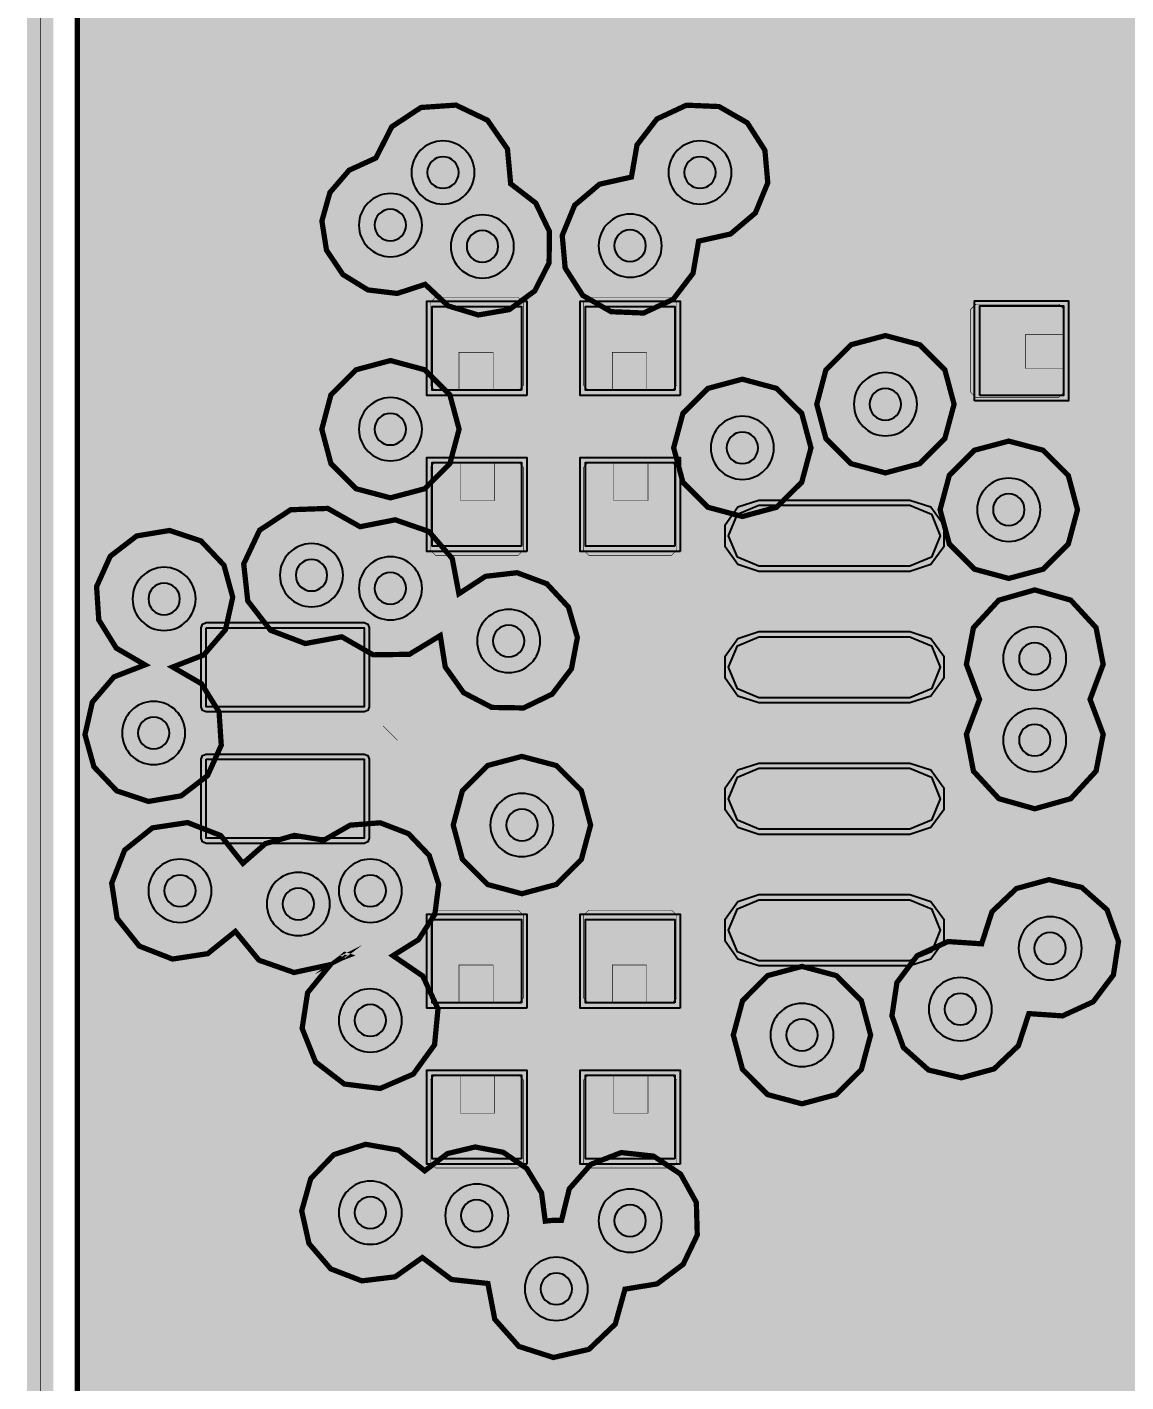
# Model space of a CAD drawing. Header units: millimetres. Extents: x -0.5 to 77.7, y -66.2 to -6.
# Drawn here: x -0.51 to 10.1, y -58.28 to -45.2 of the extents above; entities that cross this region are included whole.
import ezdxf

# ---------------------------------------------------------------- set-up
doc = ezdxf.new("R2010")
doc.units = ezdxf.units.MM
doc.header["$MEASUREMENT"] = 0
for name, color, linetype, true_color in [('Board-Outline-Layer', 7, 'Continuous', 0xff00ff), ('Document-Layer', 7, 'Continuous', 0xffffff), ('Hole-Layer', 7, 'Continuous', 0x222222), ('Inner1', 7, 'Continuous', 0x999966), ('Inner2', 7, 'Continuous', 0x008000), ('Multi-Layer', 7, 'Continuous', 0xc0c0c0), ('Top-Layer', 7, 'Continuous', 0xff0000), ('Top-Paste-Mask-Layer', 7, 'Continuous', 0x808080), ('Top-Silkscreen-Layer', 7, 'Continuous', 0xffcc00), ('Top-Solder-Mask-Layer', 7, 'Continuous', 0x800080)]:
    doc.layers.add(name, color=color, linetype=linetype, true_color=true_color)

msp = doc.modelspace()

# ---------------------------------------------------------------- hatches: boundary and pattern name
at = {"layer": 'Inner1'}
for points in [[(77.239, -6.454), (77.239, -65.682), (-0.023, -65.682), (-0.023, -6.454)], [(3.633, -45.949), (3.296, -45.972), (3.014, -46.158), (2.86, -46.46), (2.602, -46.578), (2.416, -46.794), (2.339, -47.068), (2.383, -47.349), (2.541, -47.585), (2.783, -47.734), (3.066, -47.768), (3.336, -47.68), (3.558, -47.888), (3.849, -47.976), (4.149, -47.924), (4.394, -47.744), (4.533, -47.473), (4.536, -47.169), (4.404, -46.895), (4.162, -46.709), (4.131, -46.373), (3.938, -46.095)], [(4.858, -47.787), (5.131, -47.944), (5.446, -47.957), (5.732, -47.824), (5.923, -47.573), (5.977, -47.263), (6.285, -47.194), (6.525, -46.991), (6.645, -46.699), (6.617, -46.385), (6.447, -46.12), (6.174, -45.963), (5.859, -45.95), (5.574, -46.083), (5.382, -46.334), (5.328, -46.644), (5.02, -46.713), (4.78, -46.916), (4.66, -47.208), (4.688, -47.522)], [(7.118, -48.838), (7.206, -49.169), (7.449, -49.412), (7.781, -49.501), (8.112, -49.412), (8.355, -49.169), (8.444, -48.838), (8.355, -48.506), (8.112, -48.263), (7.781, -48.175), (7.449, -48.263), (7.206, -48.506)], [(2.338, -49.079), (2.426, -49.411), (2.669, -49.654), (3.001, -49.742), (3.332, -49.654), (3.575, -49.411), (3.664, -49.079), (3.575, -48.748), (3.332, -48.505), (3.001, -48.416), (2.669, -48.505), (2.426, -48.748)], [(5.736, -49.259), (5.825, -49.591), (6.067, -49.833), (6.399, -49.922), (6.73, -49.833), (6.973, -49.591), (7.062, -49.259), (6.973, -48.927), (6.73, -48.685), (6.399, -48.596), (6.067, -48.685), (5.825, -48.927)], [(8.309, -49.857), (8.398, -50.188), (8.641, -50.431), (8.972, -50.52), (9.304, -50.431), (9.547, -50.188), (9.636, -49.857), (9.547, -49.525), (9.304, -49.282), (8.972, -49.194), (8.641, -49.282), (8.398, -49.525)], [(1.584, -50.38), (1.623, -50.737), (1.843, -51.021), (2.178, -51.149), (2.531, -51.084), (2.834, -51.258), (3.184, -51.253), (3.482, -51.072), (3.53, -51.375), (3.708, -51.624), (3.98, -51.766), (4.287, -51.771), (4.563, -51.637), (4.749, -51.393), (4.806, -51.091), (4.72, -50.797), (4.511, -50.572), (4.224, -50.465), (3.919, -50.5), (3.662, -50.668), (3.598, -50.329), (3.373, -50.067), (3.047, -49.954), (2.708, -50.021), (2.395, -49.844), (2.037, -49.857), (1.737, -50.055)], [(0.663, -52.674), (0.98, -52.62), (1.235, -52.424), (1.367, -52.131), (1.346, -51.81), (1.176, -51.537), (0.898, -51.376), (1.198, -51.259), (1.408, -51.015), (1.478, -50.702), (1.393, -50.392), (1.171, -50.158), (0.867, -50.057), (0.55, -50.11), (0.295, -50.306), (0.163, -50.599), (0.184, -50.92), (0.353, -51.193), (0.631, -51.355), (0.331, -51.471), (0.122, -51.715), (0.051, -52.029), (0.137, -52.339), (0.358, -52.572)], [(9.223, -52.745), (9.571, -52.647), (9.815, -52.381), (9.884, -52.026), (9.757, -51.688), (9.884, -51.35), (9.815, -50.996), (9.571, -50.73), (9.223, -50.631), (8.876, -50.73), (8.631, -50.996), (8.563, -51.35), (8.69, -51.688), (8.563, -52.026), (8.631, -52.381), (8.876, -52.647)], [(3.607, -52.902), (3.696, -53.233), (3.939, -53.476), (4.27, -53.565), (4.602, -53.476), (4.845, -53.233), (4.934, -52.902), (4.845, -52.57), (4.602, -52.327), (4.27, -52.239), (3.939, -52.327), (3.696, -52.57)], [(3.376, -53.196), (3.175, -52.985), (2.902, -52.88), (2.612, -52.903), (2.358, -53.048), (2.073, -53.002), (1.794, -53.081), (1.576, -53.272), (1.362, -53.003), (1.042, -52.878), (0.703, -52.929), (0.434, -53.144), (0.309, -53.463), (0.361, -53.803), (0.576, -54.071), (0.896, -54.196), (1.236, -54.144), (1.503, -53.929), (1.731, -54.207), (2.07, -54.326), (2.421, -54.25), (2.201, -54.521), (2.148, -54.866), (2.278, -55.19), (2.555, -55.403), (2.902, -55.446), (3.222, -55.307), (3.427, -55.024), (3.46, -54.677), (3.313, -54.36), (3.025, -54.163), (3.272, -54.009), (3.43, -53.763), (3.467, -53.474)], [(7.955, -55.051), (8.198, -55.268), (8.515, -55.343), (8.83, -55.257), (9.065, -55.033), (9.166, -54.723), (9.491, -54.745), (9.787, -54.609), (9.983, -54.349), (10.032, -54.027), (9.921, -53.72), (9.677, -53.504), (9.36, -53.429), (9.046, -53.515), (8.81, -53.739), (8.71, -54.049), (8.385, -54.027), (8.088, -54.163), (7.892, -54.423), (7.844, -54.745)], [(2.497, -54.203), (2.529, -54.179), (2.56, -54.152), (2.574, -54.158), (2.589, -54.163), (2.542, -54.181)], [(6.312, -54.93), (6.401, -55.262), (6.643, -55.505), (6.975, -55.594), (7.307, -55.505), (7.549, -55.262), (7.638, -54.93), (7.549, -54.599), (7.307, -54.356), (6.975, -54.267), (6.643, -54.356), (6.401, -54.599)], [(4.496, -56.727), (4.46, -56.454), (4.317, -56.219), (4.09, -56.062), (3.819, -56.011), (3.551, -56.075), (3.332, -56.241), (3.079, -56.041), (2.761, -55.985), (2.454, -56.085), (2.231, -56.317), (2.144, -56.628), (2.214, -56.943), (2.424, -57.188), (2.725, -57.304), (3.046, -57.265), (3.309, -57.079), (3.591, -57.291), (3.942, -57.329), (4.008, -57.674), (4.241, -57.937), (4.575, -58.044), (4.918, -57.965), (5.172, -57.722), (5.266, -57.384), (5.576, -57.333), (5.828, -57.144), (5.964, -56.861), (5.955, -56.547), (5.803, -56.273), (5.541, -56.099), (5.229, -56.065), (4.936, -56.179), (4.728, -56.415), (4.653, -56.72), (4.574, -56.719)]]:
    msp.add_hatch(color=256, dxfattribs=at).paths.add_polyline_path(points)
at = {"layer": 'Top-Layer'}
for points in [[(4.267, -48.702), (3.403, -48.702), (3.403, -47.895), (4.267, -47.895)], [(5.748, -48.702), (4.884, -48.702), (4.884, -47.895), (5.748, -47.895)], [(8.693, -48.753), (8.693, -47.889), (9.5, -47.889), (9.5, -48.753)], [(4.267, -50.208), (3.403, -50.208), (3.403, -49.402), (4.267, -49.402)], [(5.748, -50.208), (4.884, -50.208), (4.884, -49.402), (5.748, -49.402)], [(6.56, -50.402), (6.352, -50.316), (6.266, -50.108), (6.352, -49.9), (6.56, -49.814), (8.017, -49.814), (8.225, -49.9), (8.311, -50.108), (8.225, -50.316), (8.017, -50.402)], [(1.222, -50.997), (2.746, -50.997), (2.746, -51.759), (1.222, -51.759)], [(6.56, -51.672), (6.352, -51.586), (6.266, -51.378), (6.352, -51.17), (6.56, -51.084), (8.017, -51.084), (8.225, -51.17), (8.311, -51.378), (8.225, -51.586), (8.017, -51.672)], [(1.222, -52.267), (2.746, -52.267), (2.746, -53.029), (1.222, -53.029)], [(6.56, -52.942), (6.352, -52.856), (6.266, -52.648), (6.352, -52.44), (6.56, -52.354), (8.017, -52.354), (8.225, -52.44), (8.311, -52.648), (8.225, -52.856), (8.017, -52.942)], [(6.56, -54.212), (6.352, -54.126), (6.266, -53.918), (6.352, -53.71), (6.56, -53.624), (8.017, -53.624), (8.225, -53.71), (8.311, -53.918), (8.225, -54.126), (8.017, -54.212)], [(4.267, -54.619), (3.403, -54.619), (3.403, -53.813), (4.267, -53.813)], [(5.748, -54.619), (4.884, -54.619), (4.884, -53.813), (5.748, -53.813)], [(4.267, -56.126), (3.403, -56.126), (3.403, -55.319), (4.267, -55.319)], [(5.748, -56.126), (4.884, -56.126), (4.884, -55.319), (5.748, -55.319)]]:
    msp.add_hatch(color=256, dxfattribs=at).paths.add_polyline_path(points)
at = {"layer": 'Top-Paste-Mask-Layer'}
for points in [[(3.385, -47.857), (3.435, -47.807), (4.235, -47.807), (4.285, -47.857), (4.285, -48.657), (4.235, -48.707), (3.993, -48.707), (3.993, -48.337), (3.663, -48.337), (3.663, -48.707), (3.435, -48.707), (3.385, -48.657)], [(3.385, -47.857), (3.435, -47.807), (4.235, -47.807), (4.285, -47.857), (4.285, -48.657), (4.235, -48.707), (3.993, -48.707), (3.993, -48.337), (3.663, -48.337), (3.663, -48.707), (3.435, -48.707), (3.385, -48.657)], [(4.866, -47.857), (4.916, -47.807), (5.716, -47.807), (5.766, -47.857), (5.766, -48.657), (5.716, -48.707), (5.474, -48.707), (5.474, -48.337), (5.144, -48.337), (5.144, -48.707), (4.916, -48.707), (4.866, -48.657)], [(4.866, -47.857), (4.916, -47.807), (5.716, -47.807), (5.766, -47.857), (5.766, -48.657), (5.716, -48.707), (5.474, -48.707), (5.474, -48.337), (5.144, -48.337), (5.144, -48.707), (4.916, -48.707), (4.866, -48.657)], [(8.655, -48.771), (8.605, -48.721), (8.605, -47.921), (8.655, -47.871), (9.455, -47.871), (9.505, -47.921), (9.505, -48.163), (9.135, -48.163), (9.135, -48.493), (9.505, -48.493), (9.505, -48.721), (9.455, -48.771)], [(8.655, -48.771), (8.605, -48.721), (8.605, -47.921), (8.655, -47.871), (9.455, -47.871), (9.505, -47.921), (9.505, -48.163), (9.135, -48.163), (9.135, -48.493), (9.505, -48.493), (9.505, -48.721), (9.455, -48.771)], [(4.285, -50.247), (4.235, -50.297), (3.435, -50.297), (3.385, -50.247), (3.385, -49.447), (3.435, -49.397), (3.677, -49.397), (3.677, -49.767), (4.007, -49.767), (4.007, -49.397), (4.235, -49.397), (4.285, -49.447)], [(4.285, -50.247), (4.235, -50.297), (3.435, -50.297), (3.385, -50.247), (3.385, -49.447), (3.435, -49.397), (3.677, -49.397), (3.677, -49.767), (4.007, -49.767), (4.007, -49.397), (4.235, -49.397), (4.285, -49.447)], [(5.766, -50.247), (5.716, -50.297), (4.916, -50.297), (4.866, -50.247), (4.866, -49.447), (4.916, -49.397), (5.158, -49.397), (5.158, -49.767), (5.488, -49.767), (5.488, -49.397), (5.716, -49.397), (5.766, -49.447)], [(5.766, -50.247), (5.716, -50.297), (4.916, -50.297), (4.866, -50.247), (4.866, -49.447), (4.916, -49.397), (5.158, -49.397), (5.158, -49.767), (5.488, -49.767), (5.488, -49.397), (5.716, -49.397), (5.766, -49.447)], [(6.56, -50.402), (6.352, -50.316), (6.266, -50.108), (6.352, -49.9), (6.56, -49.814), (8.017, -49.814), (8.225, -49.9), (8.311, -50.108), (8.225, -50.316), (8.017, -50.402)], [(1.222, -50.997), (2.746, -50.997), (2.746, -51.759), (1.222, -51.759)], [(6.56, -51.672), (6.352, -51.586), (6.266, -51.378), (6.352, -51.17), (6.56, -51.084), (8.017, -51.084), (8.225, -51.17), (8.311, -51.378), (8.225, -51.586), (8.017, -51.672)], [(1.222, -52.267), (2.746, -52.267), (2.746, -53.029), (1.222, -53.029)], [(6.56, -52.942), (6.352, -52.856), (6.266, -52.648), (6.352, -52.44), (6.56, -52.354), (8.017, -52.354), (8.225, -52.44), (8.311, -52.648), (8.225, -52.856), (8.017, -52.942)], [(6.56, -54.212), (6.352, -54.126), (6.266, -53.918), (6.352, -53.71), (6.56, -53.624), (8.017, -53.624), (8.225, -53.71), (8.311, -53.918), (8.225, -54.126), (8.017, -54.212)], [(3.385, -53.774), (3.435, -53.724), (4.235, -53.724), (4.285, -53.774), (4.285, -54.574), (4.235, -54.624), (3.993, -54.624), (3.993, -54.254), (3.663, -54.254), (3.663, -54.624), (3.435, -54.624), (3.385, -54.574)], [(3.385, -53.774), (3.435, -53.724), (4.235, -53.724), (4.285, -53.774), (4.285, -54.574), (4.235, -54.624), (3.993, -54.624), (3.993, -54.254), (3.663, -54.254), (3.663, -54.624), (3.435, -54.624), (3.385, -54.574)], [(4.866, -53.774), (4.916, -53.724), (5.716, -53.724), (5.766, -53.774), (5.766, -54.574), (5.716, -54.624), (5.474, -54.624), (5.474, -54.254), (5.144, -54.254), (5.144, -54.624), (4.916, -54.624), (4.866, -54.574)], [(4.866, -53.774), (4.916, -53.724), (5.716, -53.724), (5.766, -53.774), (5.766, -54.574), (5.716, -54.624), (5.474, -54.624), (5.474, -54.254), (5.144, -54.254), (5.144, -54.624), (4.916, -54.624), (4.866, -54.574)], [(4.285, -56.164), (4.235, -56.214), (3.435, -56.214), (3.385, -56.164), (3.385, -55.364), (3.435, -55.314), (3.677, -55.314), (3.677, -55.684), (4.007, -55.684), (4.007, -55.314), (4.235, -55.314), (4.285, -55.364)], [(4.285, -56.164), (4.235, -56.214), (3.435, -56.214), (3.385, -56.164), (3.385, -55.364), (3.435, -55.314), (3.677, -55.314), (3.677, -55.684), (4.007, -55.684), (4.007, -55.314), (4.235, -55.314), (4.285, -55.364)], [(5.766, -56.164), (5.716, -56.214), (4.916, -56.214), (4.866, -56.164), (4.866, -55.364), (4.916, -55.314), (5.158, -55.314), (5.158, -55.684), (5.488, -55.684), (5.488, -55.314), (5.716, -55.314), (5.766, -55.364)], [(5.766, -56.164), (5.716, -56.214), (4.916, -56.214), (4.866, -56.164), (4.866, -55.364), (4.916, -55.314), (5.158, -55.314), (5.158, -55.684), (5.488, -55.684), (5.488, -55.314), (5.716, -55.314), (5.766, -55.364)]]:
    msp.add_hatch(color=256, dxfattribs=at).paths.add_polyline_path(points)
at = {"layer": 'Top-Solder-Mask-Layer'}
for points in [[(4.318, -48.753), (3.352, -48.753), (3.352, -47.844), (4.318, -47.844)], [(5.799, -48.753), (4.833, -48.753), (4.833, -47.844), (5.799, -47.844)], [(8.642, -48.804), (8.642, -47.838), (9.55, -47.838), (9.55, -48.804)], [(4.318, -50.259), (3.352, -50.259), (3.352, -49.351), (4.318, -49.351)], [(5.799, -50.259), (4.833, -50.259), (4.833, -49.351), (5.799, -49.351)], [(6.56, -50.453), (6.357, -50.387), (6.232, -50.214), (6.232, -50.001), (6.357, -49.829), (6.56, -49.763), (8.017, -49.763), (8.22, -49.829), (8.345, -50.001), (8.345, -50.214), (8.22, -50.387), (8.017, -50.453)], [(1.172, -51.759), (1.172, -50.997), (1.186, -50.961), (1.222, -50.946), (2.746, -50.946), (2.782, -50.961), (2.797, -50.997), (2.797, -51.759), (2.782, -51.795), (2.746, -51.81), (1.222, -51.81), (1.186, -51.795)], [(6.56, -51.723), (6.357, -51.657), (6.232, -51.484), (6.232, -51.271), (6.357, -51.099), (6.56, -51.033), (8.017, -51.033), (8.22, -51.099), (8.345, -51.271), (8.345, -51.484), (8.22, -51.657), (8.017, -51.723)], [(1.172, -53.029), (1.172, -52.267), (1.186, -52.231), (1.222, -52.216), (2.746, -52.216), (2.782, -52.231), (2.797, -52.267), (2.797, -53.029), (2.782, -53.065), (2.746, -53.08), (1.222, -53.08), (1.186, -53.065)], [(6.56, -52.993), (6.357, -52.927), (6.232, -52.754), (6.232, -52.541), (6.357, -52.369), (6.56, -52.303), (8.017, -52.303), (8.22, -52.369), (8.345, -52.541), (8.345, -52.754), (8.22, -52.927), (8.017, -52.993)], [(6.56, -54.263), (6.357, -54.197), (6.232, -54.024), (6.232, -53.811), (6.357, -53.639), (6.56, -53.573), (8.017, -53.573), (8.22, -53.639), (8.345, -53.811), (8.345, -54.024), (8.22, -54.197), (8.017, -54.263)], [(4.318, -54.67), (3.352, -54.67), (3.352, -53.762), (4.318, -53.762)], [(5.799, -54.67), (4.833, -54.67), (4.833, -53.762), (5.799, -53.762)], [(4.318, -56.177), (3.352, -56.177), (3.352, -55.269), (4.318, -55.269)], [(5.799, -56.177), (4.833, -56.177), (4.833, -55.269), (5.799, -55.269)]]:
    msp.add_hatch(color=256, dxfattribs=at).paths.add_polyline_path(points)

# ---------------------------------------------------------------- linework, layer by layer
at = {"layer": 'Board-Outline-Layer', "const_width": 0.254}
msp.add_lwpolyline([(-0.381, -66.04), (-0.381, -6.096), (77.597, -6.096), (77.597, -66.04)], close=True, dxfattribs=at)
at = {"layer": 'Document-Layer', "const_width": 0.3}
msp.add_lwpolyline([(6.308, -50.108, 1), (6.608, -50.108, 1)], format="xyb", close=True, dxfattribs=at)
msp.add_lwpolyline([(6.308, -50.108, 1), (6.608, -50.108, 1)], format="xyb", close=True, dxfattribs=at)
at = {"layer": 'Hole-Layer'}
for points in [[(3.356, -46.6, 1), (3.661, -46.6), (3.661, -46.6, 1), (3.356, -46.6)], [(3.737, -47.314, 1), (4.042, -47.314), (4.042, -47.314, 1), (3.737, -47.314)], [(8.82, -49.857, 1), (9.125, -49.857), (9.125, -49.857, 1), (8.82, -49.857)], [(2.086, -50.489, 1), (2.391, -50.489), (2.391, -50.489, 1), (2.086, -50.489)], [(9.071, -51.294, 1), (9.376, -51.294), (9.376, -51.294, 1), (9.071, -51.294)], [(9.071, -52.082, 1), (9.376, -52.082), (9.376, -52.082, 1), (9.071, -52.082)], [(1.959, -53.664, 1), (2.264, -53.664), (2.264, -53.664, 1), (1.959, -53.664)], [(2.654, -53.537, 1), (2.959, -53.537), (2.959, -53.537, 1), (2.654, -53.537)], [(9.219, -54.092, 1), (9.524, -54.092), (9.524, -54.092, 1), (9.219, -54.092)], [(8.351, -54.68, 1), (8.656, -54.68), (8.656, -54.68, 1), (8.351, -54.68)], [(2.654, -54.789, 1), (2.959, -54.789), (2.959, -54.789, 1), (2.654, -54.789)], [(2.654, -56.646, 1), (2.959, -56.646), (2.959, -56.646, 1), (2.654, -56.646)], [(3.682, -56.674, 1), (3.987, -56.674), (3.987, -56.674, 1), (3.682, -56.674)]]:
    msp.add_lwpolyline(points, format="xyb", dxfattribs=at)
for points in [[(5.837, -46.6, 1), (6.142, -46.6, 1)], [(2.848, -47.108, 1), (3.153, -47.108, 1)], [(5.163, -47.307, 1), (5.468, -47.307, 1)], [(7.628, -48.838, 1), (7.933, -48.838, 1)], [(2.848, -49.079, 1), (3.153, -49.079, 1)], [(6.246, -49.259, 1), (6.551, -49.259, 1)], [(2.848, -50.616, 1), (3.153, -50.616, 1)], [(0.663, -50.718, 1), (0.968, -50.718, 1)], [(3.991, -51.124, 1), (4.296, -51.124, 1)], [(0.562, -52.013, 1), (0.867, -52.013, 1)], [(4.118, -52.902, 1), (4.423, -52.902, 1)], [(0.816, -53.537, 1), (1.121, -53.537, 1)], [(6.823, -54.93, 1), (7.128, -54.93, 1)], [(5.163, -56.723, 1), (5.468, -56.723, 1)], [(4.45, -57.381, 1), (4.755, -57.381, 1)]]:
    msp.add_lwpolyline(points, format="xyb", close=True, dxfattribs=at)
at = {"layer": 'Inner1'}
for points, const_width in [([(-0.381, -66.04), (-0.381, -6.096), (77.597, -6.096), (77.597, -66.04)], 0.00508), ([(77.239, -6.454), (77.239, -65.682), (-0.023, -65.682), (-0.023, -6.454)], 0.0508), ([(3.633, -45.949), (3.296, -45.972), (3.014, -46.158), (2.86, -46.46), (2.602, -46.578), (2.416, -46.794), (2.339, -47.068), (2.383, -47.349), (2.541, -47.585), (2.783, -47.734), (3.066, -47.768), (3.336, -47.68), (3.558, -47.888), (3.849, -47.976), (4.149, -47.924), (4.394, -47.744), (4.533, -47.473), (4.536, -47.169), (4.404, -46.895), (4.162, -46.709), (4.131, -46.373), (3.938, -46.095)], 0.0508), ([(4.858, -47.787), (5.131, -47.944), (5.446, -47.957), (5.732, -47.824), (5.923, -47.573), (5.977, -47.263), (6.285, -47.194), (6.525, -46.991), (6.645, -46.699), (6.617, -46.385), (6.447, -46.12), (6.174, -45.963), (5.859, -45.95), (5.574, -46.083), (5.382, -46.334), (5.328, -46.644), (5.02, -46.713), (4.78, -46.916), (4.66, -47.208), (4.688, -47.522)], 0.0508), ([(7.118, -48.838), (7.206, -49.169), (7.449, -49.412), (7.781, -49.501), (8.112, -49.412), (8.355, -49.169), (8.444, -48.838), (8.355, -48.506), (8.112, -48.263), (7.781, -48.175), (7.449, -48.263), (7.206, -48.506)], 0.0508), ([(2.338, -49.079), (2.426, -49.411), (2.669, -49.654), (3.001, -49.742), (3.332, -49.654), (3.575, -49.411), (3.664, -49.079), (3.575, -48.748), (3.332, -48.505), (3.001, -48.416), (2.669, -48.505), (2.426, -48.748)], 0.0508), ([(5.736, -49.259), (5.825, -49.591), (6.067, -49.833), (6.399, -49.922), (6.73, -49.833), (6.973, -49.591), (7.062, -49.259), (6.973, -48.927), (6.73, -48.685), (6.399, -48.596), (6.067, -48.685), (5.825, -48.927)], 0.0508), ([(8.309, -49.857), (8.398, -50.188), (8.641, -50.431), (8.972, -50.52), (9.304, -50.431), (9.547, -50.188), (9.636, -49.857), (9.547, -49.525), (9.304, -49.282), (8.972, -49.194), (8.641, -49.282), (8.398, -49.525)], 0.0508), ([(1.584, -50.38), (1.623, -50.737), (1.843, -51.021), (2.178, -51.149), (2.531, -51.084), (2.834, -51.258), (3.184, -51.253), (3.482, -51.072), (3.53, -51.375), (3.708, -51.624), (3.98, -51.766), (4.287, -51.771), (4.563, -51.637), (4.749, -51.393), (4.806, -51.091), (4.72, -50.797), (4.511, -50.572), (4.224, -50.465), (3.919, -50.5), (3.662, -50.668), (3.598, -50.329), (3.373, -50.067), (3.047, -49.954), (2.708, -50.021), (2.395, -49.844), (2.037, -49.857), (1.737, -50.055)], 0.0508), ([(0.663, -52.674), (0.98, -52.62), (1.235, -52.424), (1.367, -52.131), (1.346, -51.81), (1.176, -51.537), (0.898, -51.376), (1.198, -51.259), (1.408, -51.015), (1.478, -50.702), (1.393, -50.392), (1.171, -50.158), (0.867, -50.057), (0.55, -50.11), (0.295, -50.306), (0.163, -50.599), (0.184, -50.92), (0.353, -51.193), (0.631, -51.355), (0.331, -51.471), (0.122, -51.715), (0.051, -52.029), (0.137, -52.339), (0.358, -52.572)], 0.0508), ([(9.223, -52.745), (9.571, -52.647), (9.815, -52.381), (9.884, -52.026), (9.757, -51.688), (9.884, -51.35), (9.815, -50.996), (9.571, -50.73), (9.223, -50.631), (8.876, -50.73), (8.631, -50.996), (8.563, -51.35), (8.69, -51.688), (8.563, -52.026), (8.631, -52.381), (8.876, -52.647)], 0.0508), ([(3.607, -52.902), (3.696, -53.233), (3.939, -53.476), (4.27, -53.565), (4.602, -53.476), (4.845, -53.233), (4.934, -52.902), (4.845, -52.57), (4.602, -52.327), (4.27, -52.239), (3.939, -52.327), (3.696, -52.57)], 0.0508), ([(3.376, -53.196), (3.175, -52.985), (2.902, -52.88), (2.612, -52.903), (2.358, -53.048), (2.073, -53.002), (1.794, -53.081), (1.576, -53.272), (1.362, -53.003), (1.042, -52.878), (0.703, -52.929), (0.434, -53.144), (0.309, -53.463), (0.361, -53.803), (0.576, -54.071), (0.896, -54.196), (1.236, -54.144), (1.503, -53.929), (1.731, -54.207), (2.07, -54.326), (2.421, -54.25), (2.201, -54.521), (2.148, -54.866), (2.278, -55.19), (2.555, -55.403), (2.902, -55.446), (3.222, -55.307), (3.427, -55.024), (3.46, -54.677), (3.313, -54.36), (3.025, -54.163), (3.272, -54.009), (3.43, -53.763), (3.467, -53.474)], 0.0508), ([(7.955, -55.051), (8.198, -55.268), (8.515, -55.343), (8.83, -55.257), (9.065, -55.033), (9.166, -54.723), (9.491, -54.745), (9.787, -54.609), (9.983, -54.349), (10.032, -54.027), (9.921, -53.72), (9.677, -53.504), (9.36, -53.429), (9.046, -53.515), (8.81, -53.739), (8.71, -54.049), (8.385, -54.027), (8.088, -54.163), (7.892, -54.423), (7.844, -54.745)], 0.0508), ([(2.497, -54.203), (2.529, -54.179), (2.56, -54.152), (2.574, -54.158), (2.589, -54.163), (2.542, -54.181)], 0.0508), ([(6.312, -54.93), (6.401, -55.262), (6.643, -55.505), (6.975, -55.594), (7.307, -55.505), (7.549, -55.262), (7.638, -54.93), (7.549, -54.599), (7.307, -54.356), (6.975, -54.267), (6.643, -54.356), (6.401, -54.599)], 0.0508), ([(4.496, -56.727), (4.46, -56.454), (4.317, -56.219), (4.09, -56.062), (3.819, -56.011), (3.551, -56.075), (3.332, -56.241), (3.079, -56.041), (2.761, -55.985), (2.454, -56.085), (2.231, -56.317), (2.144, -56.628), (2.214, -56.943), (2.424, -57.188), (2.725, -57.304), (3.046, -57.265), (3.309, -57.079), (3.591, -57.291), (3.942, -57.329), (4.008, -57.674), (4.241, -57.937), (4.575, -58.044), (4.918, -57.965), (5.172, -57.722), (5.266, -57.384), (5.576, -57.333), (5.828, -57.144), (5.964, -56.861), (5.955, -56.547), (5.803, -56.273), (5.541, -56.099), (5.229, -56.065), (4.936, -56.179), (4.728, -56.415), (4.653, -56.72), (4.574, -56.719)], 0.0508)]:
    msp.add_lwpolyline(points, close=True, dxfattribs=dict(at, const_width=const_width))
at = {"layer": 'Inner2', "const_width": 0.254}
for points in [[(5.316, -46.373), (10.922, -40.767)], [(5.316, -47.307), (5.316, -46.373)], [(3.001, -47.108), (3.508, -46.6)], [(3.508, -46.6), (3.889, -46.981)], [(6.399, -47.009), (5.99, -46.6)], [(3.889, -46.981), (3.889, -47.314)], [(6.399, -49.259), (6.399, -47.009)], [(3.001, -47.108), (0.497, -49.612)], [(3.001, -49.079), (3.001, -47.108)], [(7.781, -48.838), (7.359, -49.259)], [(7.953, -48.838), (7.781, -48.838)], [(8.972, -49.857), (7.953, -48.838)], [(3.001, -50.616), (3.001, -49.079)], [(7.359, -49.259), (6.399, -49.259)], [(0.497, -49.612), (0.497, -59.436)], [(9.223, -50.108), (8.972, -49.857)], [(9.223, -51.294), (9.223, -50.108)], [(2.009, -50.718), (2.238, -50.489)], [(2.238, -50.489), (2.874, -50.489)], [(2.874, -50.489), (3.001, -50.616)], [(3.001, -50.616), (3.635, -50.616)], [(3.635, -50.616), (4.143, -51.124)], [(0.714, -50.818), (0.815, -50.718)], [(0.815, -50.718), (2.009, -50.718)], [(0.714, -52.013), (0.714, -50.818)], [(9.223, -52.082), (9.223, -51.294)], [(0.968, -52.267), (0.714, -52.013)], [(9.372, -52.23), (9.223, -52.082)], [(0.968, -53.537), (0.968, -52.267)], [(9.372, -54.092), (9.372, -52.23)], [(3.635, -53.537), (4.27, -52.902)], [(1.984, -53.537), (0.968, -53.537)], [(2.111, -53.664), (1.984, -53.537)], [(2.238, -53.537), (2.111, -53.664)], [(2.807, -53.537), (2.238, -53.537)], [(2.807, -54.789), (2.807, -53.537)], [(2.807, -53.537), (3.635, -53.537)], [(8.784, -54.68), (9.372, -54.092)], [(7.948, -59.616), (13.335, -54.229)], [(8.253, -54.93), (8.504, -54.68)], [(8.504, -54.68), (8.784, -54.68)], [(2.807, -56.646), (2.807, -54.789)], [(4.603, -55.595), (5.268, -54.93)], [(5.268, -54.93), (6.975, -54.93)], [(6.975, -54.93), (8.253, -54.93)], [(4.603, -57.381), (4.603, -55.595)], [(9.698, -56.723), (10.922, -55.499)], [(9.618, -57.307), (11.278, -55.647)], [(2.807, -56.759), (2.807, -56.646)], [(3.429, -57.381), (2.807, -56.759)], [(3.896, -56.674), (3.835, -56.674)], [(4.603, -57.381), (3.896, -56.674)], [(5.316, -56.723), (5.443, -56.85)], [(5.316, -56.723), (9.698, -56.723)], [(4.603, -57.381), (3.429, -57.381)], [(4.603, -57.381), (4.677, -57.307)], [(4.677, -57.307), (9.618, -57.307)]]:
    msp.add_lwpolyline(points, dxfattribs=at)
at = {"layer": 'Multi-Layer'}
for points in [[(3.203, -46.6, 1), (3.813, -46.6), (3.813, -46.6, 1), (3.203, -46.6)], [(2.696, -47.108, 1), (3.306, -47.108), (3.306, -47.108, 1), (2.696, -47.108)], [(3.584, -47.314, 1), (4.194, -47.314), (4.194, -47.314, 1), (3.584, -47.314)], [(2.696, -49.079, 1), (3.306, -49.079), (3.306, -49.079, 1), (2.696, -49.079)], [(8.667, -49.857, 1), (9.277, -49.857), (9.277, -49.857, 1), (8.667, -49.857)], [(1.933, -50.489, 1), (2.543, -50.489), (2.543, -50.489, 1), (1.933, -50.489)], [(2.696, -50.616, 1), (3.306, -50.616), (3.306, -50.616, 1), (2.696, -50.616)], [(8.918, -51.294, 1), (9.528, -51.294), (9.528, -51.294, 1), (8.918, -51.294)], [(8.918, -52.082, 1), (9.528, -52.082), (9.528, -52.082, 1), (8.918, -52.082)], [(2.502, -53.537, 1), (3.112, -53.537), (3.112, -53.537, 1), (2.502, -53.537)], [(1.806, -53.664, 1), (2.416, -53.664), (2.416, -53.664, 1), (1.806, -53.664)], [(9.067, -54.092, 1), (9.677, -54.092), (9.677, -54.092, 1), (9.067, -54.092)], [(8.199, -54.68, 1), (8.809, -54.68), (8.809, -54.68, 1), (8.199, -54.68)], [(2.502, -54.789, 1), (3.112, -54.789), (3.112, -54.789, 1), (2.502, -54.789)], [(2.502, -56.646, 1), (3.112, -56.646), (3.112, -56.646, 1), (2.502, -56.646)], [(3.53, -56.674, 1), (4.14, -56.674), (4.14, -56.674, 1), (3.53, -56.674)]]:
    msp.add_lwpolyline(points, format="xyb", dxfattribs=at)
for points in [[(5.685, -46.6, 1), (6.295, -46.6, 1)], [(5.011, -47.307, 1), (5.621, -47.307, 1)], [(7.476, -48.838, 1), (8.086, -48.838, 1)], [(6.094, -49.259, 1), (6.704, -49.259, 1)], [(0.51, -50.718, 1), (1.12, -50.718, 1)], [(3.838, -51.124, 1), (4.448, -51.124, 1)], [(0.409, -52.013, 1), (1.019, -52.013, 1)], [(3.965, -52.902, 1), (4.575, -52.902, 1)], [(0.663, -53.537, 1), (1.273, -53.537, 1)], [(6.67, -54.93, 1), (7.28, -54.93, 1)], [(5.011, -56.723, 1), (5.621, -56.723, 1)], [(4.298, -57.381, 1), (4.908, -57.381, 1)]]:
    msp.add_lwpolyline(points, format="xyb", close=True, dxfattribs=at)
at = {"layer": 'Top-Layer'}
for points, const_width in [([(5.99, -46.6), (3.508, -46.6)], 0.5), ([(6.15, -46.76), (5.99, -46.6)], 0.5), ([(6.15, -49.259), (6.15, -46.76)], 0.5), ([(3.001, -47.108), (3.001, -49.079)], 0.5), ([(3.889, -48.244), (3.889, -47.314)], 0.254), ([(5.316, -47.307), (5.316, -48.307)], 0.254), ([(3.835, -48.299), (3.889, -48.244)], 0.254), ([(9.096, -48.427), (9.096, -48.321)], 0.254), ([(7.288, -50.235), (9.096, -48.427)], 0.254), ([(7.953, -48.838), (7.379, -49.412)], 0.5), ([(3.001, -49.079), (3.001, -50.375)], 0.5), ([(6.302, -49.412), (6.15, -49.259)], 0.5), ([(7.379, -49.412), (6.302, -49.412)], 0.5), ([(8.972, -49.857), (8.715, -49.6)], 0.5), ([(5.407, -51.378), (3.835, -49.805)], 0.254), ([(5.316, -50.681), (5.316, -49.814)], 0.254), ([(9.223, -50.108), (8.972, -49.857)], 0.5), ([(9.223, -51.294), (9.223, -50.108)], 0.5), ([(3.001, -50.375), (3.241, -50.616)], 0.5), ([(3.241, -50.616), (3.968, -50.616)], 0.5), ([(3.968, -50.616), (4.627, -51.275)], 0.5), ([(0.943, -50.881), (1.107, -50.718)], 0.254), ([(1.107, -50.718), (2.365, -50.718)], 0.254), ([(6.012, -51.378), (5.316, -50.681)], 0.254), ([(0.943, -52.151), (0.943, -50.881)], 0.254), ([(3.635, -51.378), (3.381, -51.124)], 0.254), ([(4.627, -51.275), (4.524, -51.378)], 0.254), ([(9.223, -52.082), (9.223, -51.294)], 0.5), ([(1.984, -51.378), (3, -51.378)], 0.254), ([(3, -51.378), (3.432, -51.81)], 0.254), ([(4.524, -51.378), (3.635, -51.378)], 0.254), ([(6.012, -51.378), (5.407, -51.378)], 0.254), ([(5.58, -51.81), (6.012, -51.378)], 0.254), ([(7.288, -51.378), (6.012, -51.378)], 0.254), ([(3.432, -51.81), (5.58, -51.81)], 0.254), ([(1.118, -52.015), (0.982, -52.151)], 0.2), ([(2.998, -52.015), (1.118, -52.015)], 0.2), ([(3, -52.013), (2.998, -52.015)], 0.2), ([(10.493, -52.013), (8.588, -53.918)], 0.254), ([(9.223, -52.521), (9.223, -52.082)], 0.5), ([(0.943, -52.151), (0.943, -53.144)], 0.254), ([(0.982, -52.151), (0.943, -52.151)], 0.2), ([(3, -52.648), (3.432, -52.216)], 0.254), ([(3.432, -52.216), (5.58, -52.216)], 0.254), ([(5.58, -52.216), (6.012, -52.648)], 0.254), ([(1.984, -52.648), (3, -52.648)], 0.254), ([(3.635, -52.648), (3.381, -52.902)], 0.254), ([(4.524, -52.648), (3.635, -52.648)], 0.254), ([(5.403, -52.648), (3.833, -54.217)], 0.254), ([(3.99, -53.383), (4.625, -52.748)], 0.5), ([(4.625, -52.748), (4.524, -52.648)], 0.254), ([(6.012, -52.648), (5.316, -53.344)], 0.254), ([(6.012, -52.648), (5.403, -52.648)], 0.254), ([(7.288, -52.648), (6.012, -52.648)], 0.254), ([(2.807, -53.537), (2.96, -53.383)], 0.5), ([(2.96, -53.383), (3.99, -53.383)], 0.5), ([(5.316, -53.344), (5.316, -54.211)], 0.254), ([(1.209, -53.41), (2.365, -53.41)], 0.254), ([(2.807, -54.789), (2.807, -53.537)], 0.5), ([(9.372, -53.812), (8.504, -54.68)], 0.5), ([(8.588, -53.918), (7.288, -53.918)], 0.254), ([(2.807, -56.646), (2.807, -54.789)], 0.5), ([(7.226, -54.68), (6.975, -54.93)], 0.5), ([(8.504, -54.68), (7.226, -54.68)], 0.5), ([(6.975, -54.93), (6.15, -55.756)], 0.5), ([(3.835, -56.674), (3.835, -55.723)], 0.254), ([(5.316, -56.723), (5.316, -55.723)], 0.254), ([(6.15, -55.756), (6.15, -56.888)], 0.5), ([(3.542, -57.381), (2.807, -56.646)], 0.5), ([(6.15, -56.888), (5.609, -57.43)], 0.5), ([(4.603, -57.381), (3.542, -57.381)], 0.5), ([(4.974, -57.381), (4.603, -57.381)], 0.5), ([(5.023, -57.43), (4.974, -57.381)], 0.5), ([(5.609, -57.43), (5.023, -57.43)], 0.5)]:
    msp.add_lwpolyline(points, dxfattribs=dict(at, const_width=const_width))
for points in [[(4.267, -48.702), (3.403, -48.702), (3.403, -47.895), (4.267, -47.895)], [(5.748, -48.702), (4.884, -48.702), (4.884, -47.895), (5.748, -47.895)], [(8.693, -48.753), (8.693, -47.889), (9.5, -47.889), (9.5, -48.753)], [(4.267, -50.208), (3.403, -50.208), (3.403, -49.402), (4.267, -49.402)], [(5.748, -50.208), (4.884, -50.208), (4.884, -49.402), (5.748, -49.402)], [(6.56, -50.402), (6.352, -50.316), (6.266, -50.108), (6.352, -49.9), (6.56, -49.814), (8.017, -49.814), (8.225, -49.9), (8.311, -50.108), (8.225, -50.316), (8.017, -50.402)], [(1.222, -50.997), (2.746, -50.997), (2.746, -51.759), (1.222, -51.759)], [(6.56, -51.672), (6.352, -51.586), (6.266, -51.378), (6.352, -51.17), (6.56, -51.084), (8.017, -51.084), (8.225, -51.17), (8.311, -51.378), (8.225, -51.586), (8.017, -51.672)], [(1.222, -52.267), (2.746, -52.267), (2.746, -53.029), (1.222, -53.029)], [(6.56, -52.942), (6.352, -52.856), (6.266, -52.648), (6.352, -52.44), (6.56, -52.354), (8.017, -52.354), (8.225, -52.44), (8.311, -52.648), (8.225, -52.856), (8.017, -52.942)], [(6.56, -54.212), (6.352, -54.126), (6.266, -53.918), (6.352, -53.71), (6.56, -53.624), (8.017, -53.624), (8.225, -53.71), (8.311, -53.918), (8.225, -54.126), (8.017, -54.212)], [(4.267, -54.619), (3.403, -54.619), (3.403, -53.813), (4.267, -53.813)], [(5.748, -54.619), (4.884, -54.619), (4.884, -53.813), (5.748, -53.813)], [(4.267, -56.126), (3.403, -56.126), (3.403, -55.319), (4.267, -55.319)], [(5.748, -56.126), (4.884, -56.126), (4.884, -55.319), (5.748, -55.319)]]:
    msp.add_lwpolyline(points, close=True, dxfattribs=at)
at = {"layer": 'Top-Paste-Mask-Layer', "const_width": 0.00508}
for points in [[(3.385, -47.857), (3.435, -47.807), (4.235, -47.807), (4.285, -47.857), (4.285, -48.657), (4.235, -48.707), (3.993, -48.707), (3.993, -48.337), (3.663, -48.337), (3.663, -48.707), (3.435, -48.707), (3.385, -48.657)], [(3.385, -47.857), (3.435, -47.807), (4.235, -47.807), (4.285, -47.857), (4.285, -48.657), (4.235, -48.707), (3.993, -48.707), (3.993, -48.337), (3.663, -48.337), (3.663, -48.707), (3.435, -48.707), (3.385, -48.657)], [(4.866, -47.857), (4.916, -47.807), (5.716, -47.807), (5.766, -47.857), (5.766, -48.657), (5.716, -48.707), (5.474, -48.707), (5.474, -48.337), (5.144, -48.337), (5.144, -48.707), (4.916, -48.707), (4.866, -48.657)], [(4.866, -47.857), (4.916, -47.807), (5.716, -47.807), (5.766, -47.857), (5.766, -48.657), (5.716, -48.707), (5.474, -48.707), (5.474, -48.337), (5.144, -48.337), (5.144, -48.707), (4.916, -48.707), (4.866, -48.657)], [(8.655, -48.771), (8.605, -48.721), (8.605, -47.921), (8.655, -47.871), (9.455, -47.871), (9.505, -47.921), (9.505, -48.163), (9.135, -48.163), (9.135, -48.493), (9.505, -48.493), (9.505, -48.721), (9.455, -48.771)], [(8.655, -48.771), (8.605, -48.721), (8.605, -47.921), (8.655, -47.871), (9.455, -47.871), (9.505, -47.921), (9.505, -48.163), (9.135, -48.163), (9.135, -48.493), (9.505, -48.493), (9.505, -48.721), (9.455, -48.771)], [(4.285, -50.247), (4.235, -50.297), (3.435, -50.297), (3.385, -50.247), (3.385, -49.447), (3.435, -49.397), (3.677, -49.397), (3.677, -49.767), (4.007, -49.767), (4.007, -49.397), (4.235, -49.397), (4.285, -49.447)], [(4.285, -50.247), (4.235, -50.297), (3.435, -50.297), (3.385, -50.247), (3.385, -49.447), (3.435, -49.397), (3.677, -49.397), (3.677, -49.767), (4.007, -49.767), (4.007, -49.397), (4.235, -49.397), (4.285, -49.447)], [(5.766, -50.247), (5.716, -50.297), (4.916, -50.297), (4.866, -50.247), (4.866, -49.447), (4.916, -49.397), (5.158, -49.397), (5.158, -49.767), (5.488, -49.767), (5.488, -49.397), (5.716, -49.397), (5.766, -49.447)], [(5.766, -50.247), (5.716, -50.297), (4.916, -50.297), (4.866, -50.247), (4.866, -49.447), (4.916, -49.397), (5.158, -49.397), (5.158, -49.767), (5.488, -49.767), (5.488, -49.397), (5.716, -49.397), (5.766, -49.447)], [(3.385, -53.774), (3.435, -53.724), (4.235, -53.724), (4.285, -53.774), (4.285, -54.574), (4.235, -54.624), (3.993, -54.624), (3.993, -54.254), (3.663, -54.254), (3.663, -54.624), (3.435, -54.624), (3.385, -54.574)], [(3.385, -53.774), (3.435, -53.724), (4.235, -53.724), (4.285, -53.774), (4.285, -54.574), (4.235, -54.624), (3.993, -54.624), (3.993, -54.254), (3.663, -54.254), (3.663, -54.624), (3.435, -54.624), (3.385, -54.574)], [(4.866, -53.774), (4.916, -53.724), (5.716, -53.724), (5.766, -53.774), (5.766, -54.574), (5.716, -54.624), (5.474, -54.624), (5.474, -54.254), (5.144, -54.254), (5.144, -54.624), (4.916, -54.624), (4.866, -54.574)], [(4.866, -53.774), (4.916, -53.724), (5.716, -53.724), (5.766, -53.774), (5.766, -54.574), (5.716, -54.624), (5.474, -54.624), (5.474, -54.254), (5.144, -54.254), (5.144, -54.624), (4.916, -54.624), (4.866, -54.574)], [(4.285, -56.164), (4.235, -56.214), (3.435, -56.214), (3.385, -56.164), (3.385, -55.364), (3.435, -55.314), (3.677, -55.314), (3.677, -55.684), (4.007, -55.684), (4.007, -55.314), (4.235, -55.314), (4.285, -55.364)], [(4.285, -56.164), (4.235, -56.214), (3.435, -56.214), (3.385, -56.164), (3.385, -55.364), (3.435, -55.314), (3.677, -55.314), (3.677, -55.684), (4.007, -55.684), (4.007, -55.314), (4.235, -55.314), (4.285, -55.364)], [(5.766, -56.164), (5.716, -56.214), (4.916, -56.214), (4.866, -56.164), (4.866, -55.364), (4.916, -55.314), (5.158, -55.314), (5.158, -55.684), (5.488, -55.684), (5.488, -55.314), (5.716, -55.314), (5.766, -55.364)], [(5.766, -56.164), (5.716, -56.214), (4.916, -56.214), (4.866, -56.164), (4.866, -55.364), (4.916, -55.314), (5.158, -55.314), (5.158, -55.684), (5.488, -55.684), (5.488, -55.314), (5.716, -55.314), (5.766, -55.364)]]:
    msp.add_lwpolyline(points, close=True, dxfattribs=at)
at = {"layer": 'Top-Paste-Mask-Layer'}
for points in [[(6.56, -50.402), (6.352, -50.316), (6.266, -50.108), (6.352, -49.9), (6.56, -49.814), (8.017, -49.814), (8.225, -49.9), (8.311, -50.108), (8.225, -50.316), (8.017, -50.402)], [(1.222, -50.997), (2.746, -50.997), (2.746, -51.759), (1.222, -51.759)], [(6.56, -51.672), (6.352, -51.586), (6.266, -51.378), (6.352, -51.17), (6.56, -51.084), (8.017, -51.084), (8.225, -51.17), (8.311, -51.378), (8.225, -51.586), (8.017, -51.672)], [(1.222, -52.267), (2.746, -52.267), (2.746, -53.029), (1.222, -53.029)], [(6.56, -52.942), (6.352, -52.856), (6.266, -52.648), (6.352, -52.44), (6.56, -52.354), (8.017, -52.354), (8.225, -52.44), (8.311, -52.648), (8.225, -52.856), (8.017, -52.942)], [(6.56, -54.212), (6.352, -54.126), (6.266, -53.918), (6.352, -53.71), (6.56, -53.624), (8.017, -53.624), (8.225, -53.71), (8.311, -53.918), (8.225, -54.126), (8.017, -54.212)]]:
    msp.add_lwpolyline(points, close=True, dxfattribs=at)
at = {"layer": 'Top-Silkscreen-Layer', "const_width": 0.152}
for points in [[(4.495, -47.667), (3.174, -47.667)], [(3.174, -47.667), (3.174, -48.626)], [(4.495, -47.667), (3.174, -47.667)], [(3.174, -47.667), (3.174, -48.626)], [(4.495, -48.626), (4.495, -47.667)], [(4.495, -48.626), (4.495, -47.667)], [(5.976, -47.667), (4.655, -47.667)], [(4.655, -47.667), (4.655, -48.626)], [(5.976, -47.667), (4.655, -47.667)], [(4.655, -47.667), (4.655, -48.626)], [(5.976, -48.626), (5.976, -47.667)], [(5.976, -48.626), (5.976, -47.667)], [(8.465, -48.982), (8.465, -47.66)], [(8.465, -47.66), (9.424, -47.66)], [(8.465, -48.982), (8.465, -47.66)], [(8.465, -47.66), (9.424, -47.66)], [(9.424, -48.982), (8.465, -48.982)], [(9.424, -48.982), (8.465, -48.982)], [(3.174, -50.437), (3.174, -49.478)], [(3.174, -50.437), (3.174, -49.478)], [(4.495, -49.478), (4.495, -50.437)], [(4.495, -49.478), (4.495, -50.437)], [(4.655, -50.437), (4.655, -49.478)], [(4.655, -50.437), (4.655, -49.478)], [(5.976, -49.478), (5.976, -50.437)], [(5.976, -49.478), (5.976, -50.437)], [(8.337, -49.486), (11.38, -49.486)], [(8.337, -54.539), (8.337, -49.486)], [(8.337, -49.486), (11.38, -49.486)], [(8.337, -54.539), (8.337, -49.486)], [(4.495, -50.437), (3.174, -50.437)], [(4.495, -50.437), (3.174, -50.437)], [(5.976, -50.437), (4.655, -50.437)], [(5.976, -50.437), (4.655, -50.437)], [(4.495, -53.584), (3.174, -53.584)], [(3.174, -53.584), (3.174, -54.543)], [(4.495, -53.584), (3.174, -53.584)], [(3.174, -53.584), (3.174, -54.543)], [(4.495, -54.543), (4.495, -53.584)], [(4.495, -54.543), (4.495, -53.584)], [(5.976, -53.584), (4.655, -53.584)], [(4.655, -53.584), (4.655, -54.543)], [(5.976, -53.584), (4.655, -53.584)], [(4.655, -53.584), (4.655, -54.543)], [(5.976, -54.543), (5.976, -53.584)], [(5.976, -54.543), (5.976, -53.584)], [(11.38, -54.539), (8.337, -54.539)], [(11.38, -54.539), (8.337, -54.539)], [(3.174, -56.354), (3.174, -55.395)], [(3.174, -56.354), (3.174, -55.395)], [(4.495, -55.395), (4.495, -56.354)], [(4.495, -55.395), (4.495, -56.354)], [(4.655, -56.354), (4.655, -55.395)], [(4.655, -56.354), (4.655, -55.395)], [(5.976, -55.395), (5.976, -56.354)], [(5.976, -55.395), (5.976, -56.354)], [(4.495, -56.354), (3.174, -56.354)], [(4.495, -56.354), (3.174, -56.354)], [(5.976, -56.354), (4.655, -56.354)], [(5.976, -56.354), (4.655, -56.354)]]:
    msp.add_lwpolyline(points, dxfattribs=at)
at = {"layer": 'Top-Silkscreen-Layer', "const_width": 0.3}
for points in [[(6.936, -49.361, 1), (7.236, -49.361, 1)], [(6.936, -49.361, 1), (7.236, -49.361, 1)], [(8.939, -50.108, 1), (9.239, -50.108, 1)], [(8.939, -50.108, 1), (9.239, -50.108, 1)]]:
    msp.add_lwpolyline(points, format="xyb", close=True, dxfattribs=at)
at = {"layer": 'Top-Solder-Mask-Layer'}
for points in [[(4.318, -48.753), (3.352, -48.753), (3.352, -47.844), (4.318, -47.844)], [(5.799, -48.753), (4.833, -48.753), (4.833, -47.844), (5.799, -47.844)], [(8.642, -48.804), (8.642, -47.838), (9.55, -47.838), (9.55, -48.804)], [(4.318, -50.259), (3.352, -50.259), (3.352, -49.351), (4.318, -49.351)], [(5.799, -50.259), (4.833, -50.259), (4.833, -49.351), (5.799, -49.351)], [(6.56, -50.453), (6.357, -50.387), (6.232, -50.214), (6.232, -50.001), (6.357, -49.829), (6.56, -49.763), (8.017, -49.763), (8.22, -49.829), (8.345, -50.001), (8.345, -50.214), (8.22, -50.387), (8.017, -50.453)], [(1.172, -51.759), (1.172, -50.997), (1.186, -50.961), (1.222, -50.946), (2.746, -50.946), (2.782, -50.961), (2.797, -50.997), (2.797, -51.759), (2.782, -51.795), (2.746, -51.81), (1.222, -51.81), (1.186, -51.795)], [(6.56, -51.723), (6.357, -51.657), (6.232, -51.484), (6.232, -51.271), (6.357, -51.099), (6.56, -51.033), (8.017, -51.033), (8.22, -51.099), (8.345, -51.271), (8.345, -51.484), (8.22, -51.657), (8.017, -51.723)], [(1.172, -53.029), (1.172, -52.267), (1.186, -52.231), (1.222, -52.216), (2.746, -52.216), (2.782, -52.231), (2.797, -52.267), (2.797, -53.029), (2.782, -53.065), (2.746, -53.08), (1.222, -53.08), (1.186, -53.065)], [(6.56, -52.993), (6.357, -52.927), (6.232, -52.754), (6.232, -52.541), (6.357, -52.369), (6.56, -52.303), (8.017, -52.303), (8.22, -52.369), (8.345, -52.541), (8.345, -52.754), (8.22, -52.927), (8.017, -52.993)], [(6.56, -54.263), (6.357, -54.197), (6.232, -54.024), (6.232, -53.811), (6.357, -53.639), (6.56, -53.573), (8.017, -53.573), (8.22, -53.639), (8.345, -53.811), (8.345, -54.024), (8.22, -54.197), (8.017, -54.263)], [(4.318, -54.67), (3.352, -54.67), (3.352, -53.762), (4.318, -53.762)], [(5.799, -54.67), (4.833, -54.67), (4.833, -53.762), (5.799, -53.762)], [(4.318, -56.177), (3.352, -56.177), (3.352, -55.269), (4.318, -55.269)], [(5.799, -56.177), (4.833, -56.177), (4.833, -55.269), (5.799, -55.269)]]:
    msp.add_lwpolyline(points, close=True, dxfattribs=at)

doc.saveas('drawing.dxf')
